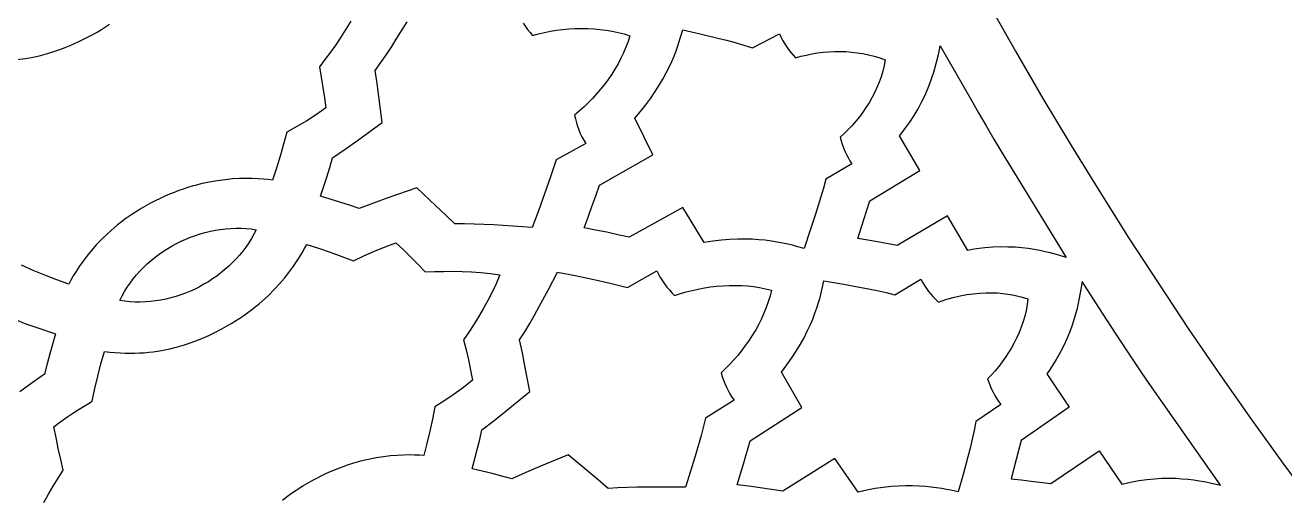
# Model space of a CAD drawing. Extents: x -550 to 550, y -550 to 550.
# Drawn here: x -385.5 to -286.9, y -211.7 to -174.7 of the extents above; entities that cross this region are included whole.
import ezdxf

# ---------------------------------------------------------------- set-up
doc = ezdxf.new("R2010")
doc.units = 0
doc.layers.add('LAYER_1', color=18, linetype='CONTINUOUS')
doc.layers.add('LAYER_10', color=4, linetype='CONTINUOUS')

msp = doc.modelspace()

# ---------------------------------------------------------------- linework, layer by layer
at = {"layer": 'LAYER_1'}
msp.add_lwpolyline([(0, 549.9999999999998, 0.4142135623730951), (-550, -4.34e-14, 0.4142135623730951), (0, -549.9999999999998, 0.4142135623730951), (550, -4.34e-14, 0.4142135623730951)], format="xyb", close=True, dxfattribs=at)
for points in [[(-360.0127968013018, -174.3617121969634), (-360.3892481840137, -174.9945818401362), (-360.7806310874415, -175.6101576582861), (-361.1855953832594, -176.2105170452122), (-361.6027909431418, -176.7977373947137), (-362.0308676387628, -177.3738961005902), (-362.4684753417969, -177.9410705566406), (-362.3240788044614, -178.7418833796362), (-362.1909242045195, -179.5447224191425), (-362.0689588084704, -180.3493396533744), (-361.9581298828125, -181.1554870605469), (-362.7027791571782, -181.6657435675228), (-363.463585060717, -182.1524210546114), (-364.239378829405, -182.6148365617576), (-365.0289916992188, -183.0523071289062), (-365.280678791103, -183.9968242059352), (-365.5514136706053, -184.9362322248736), (-365.8382431674418, -185.8709488139924), (-366.1382141113281, -186.8013916015625), (-366.4766342139939, -186.7609748464585), (-366.8546727108867, -186.7246738536496), (-367.2705794481199, -186.6956563850114), (-367.722604271807, -186.6770902024189), (-368.2089970280616, -186.6721430677477), (-368.728007562997, -186.683982742873), (-369.2778857227268, -186.7157769896701), (-369.8568813533644, -186.7706935700144), (-370.4632443010233, -186.8519002457812), (-371.0952244118171, -186.9625647788459), (-371.7510715318591, -187.1058549310839), (-372.0873982972588, -187.1907245399788), (-372.429035507263, -187.2849384643703), (-372.775764392636, -187.3888926744927), (-373.127366184142, -187.5029831405806), (-373.4836221125453, -187.6276058328682), (-373.8443134086099, -187.76315672159), (-374.2092213031, -187.9100317769805), (-374.57812702678, -188.068626969274), (-374.9508118104137, -188.239338268705), (-375.3270568847656, -188.4225616455078), (-375.7015737071362, -188.616428579687), (-376.0637381481652, -188.815198321242), (-376.4137346485455, -189.0184447888558), (-376.7517476489703, -189.2257419012116), (-377.0779615901325, -189.4366635769926), (-377.3925609127252, -189.6507837348819), (-377.6957300574414, -189.8676762935627), (-377.9876534649742, -190.0869151717181), (-378.2685155760165, -190.3080742880313), (-378.5385008312613, -190.5307275611854), (-379.0465785371308, -190.9788122527488), (-379.5133621081268, -191.4277605958737), (-379.9403270697935, -191.8741639400252), (-380.3289489476753, -192.3146136346684), (-380.6807032673161, -192.7457010292686), (-380.9970655542603, -193.1640174732909), (-381.279511334052, -193.5661543162005), (-381.5295161322355, -193.9487029074626), (-381.7485554743548, -194.3082545965424), (-381.9381048859543, -194.641400732905), (-382.0996398925781, -194.9447326660156), (-383.0355407111133, -194.6105160769457), (-383.9620160360041, -194.2500384449646), (-384.879193547971, -193.8661918285383), (-385.7872009277344, -193.4618682861328)], [(-346.5071336856372, -174.5287920049487), (-346.3400286339657, -174.7781853228045), (-346.1616478206251, -175.0192350109446), (-345.9725782639867, -175.2511246247812), (-345.7734069824219, -175.4730377197266), (-345.3109314250266, -175.3525508985287), (-344.8420921859292, -175.2462651248067), (-344.3678563671629, -175.1546215003796), (-343.8891910707608, -175.0780611270665), (-343.4070633987563, -175.0170251066868), (-342.9224404531825, -174.9719545410595), (-342.4362893360726, -174.9432905320038), (-341.9495771494597, -174.9314741813388), (-341.4632709953773, -174.9369465908838), (-340.9783379758583, -174.9601488624579), (-340.4957451929361, -175.0015220978803), (-340.0164597486437, -175.06150739897), (-339.5414487450145, -175.1405458675464), (-339.0716792840815, -175.2390786054285), (-338.6081184678782, -175.3575467144356), (-338.1517333984375, -175.4963912963867), (-338.2966565965277, -175.9486284785584), (-338.4628374966726, -176.3949997797178), (-338.6493191995347, -176.8349629027695), (-338.855144805777, -177.2679755506179), (-339.079357416062, -177.6934954261677), (-339.3210001310524, -178.1109802323235), (-339.5791160514108, -178.5198876719898), (-339.8527482778002, -178.9196754480711), (-340.140939910883, -179.3098012634721), (-340.442734051322, -179.6897228210972), (-340.7571737997799, -180.058897823851), (-341.0833022569194, -180.4167839746382), (-341.4201625234031, -180.7628389763632), (-341.7667976998938, -181.0965205319306), (-342.1222508870542, -181.417286344245), (-342.4855651855469, -181.7245941162109), (-342.4227026769984, -182.016595870802), (-342.3459302365326, -182.3063039581858), (-342.2555374801159, -182.5927581323481), (-342.1518140237141, -182.8749981472746), (-342.0350494832933, -183.1520637569509), (-341.9055334748197, -183.4229947153628), (-341.7635556142593, -183.6868307764959), (-341.6094055175781, -183.9426116943359), (-343.9188232421875, -185.2151947021484), (-344.3659077243417, -186.5484389358479), (-344.8338636836327, -187.8746486146111), (-345.3185578450526, -189.1949380998384), (-345.8158569335938, -190.5104217529297), (-347.327369353177, -190.406320400018), (-348.8399852737351, -190.3142734784949), (-349.5966357287796, -190.2783834582269), (-350.3534764773476, -190.2522426802732), (-351.110478992199, -190.2380963561231), (-351.8676147460938, -190.2381896972656), (-352.5972894408998, -189.5185947247896), (-353.3407125539482, -188.8130057512886), (-354.8401489257812, -187.4148254394531), (-357.1025053119157, -188.1970408472619), (-358.2293381129681, -188.600062284023), (-359.3483276367188, -189.0239410400391), (-360.0999333712391, -188.7671672542661), (-360.8575745246679, -188.5280796837913), (-362.3798370361328, -188.0703277587891), (-361.8941592686645, -186.5704870727674), (-361.661795605221, -185.817603495078), (-361.4475708007812, -185.0595855712891), (-360.4591921720133, -184.3898215080357), (-359.4833780262359, -183.7016123946318), (-357.5462646484375, -182.3043365478516), (-357.8042222304737, -180.2617354619167), (-357.9399333033958, -179.2414302482326), (-358.0948791503906, -178.2240142822266), (-357.6543542998622, -177.6034713099695), (-357.2249793850716, -176.9751250386195), (-356.8053118160016, -176.3400733789487), (-356.3939090026351, -175.6994142417295), (-355.5901272829435, -174.4056651777345)], [(-386.127555108226, -177.3684942596458), (-385.4887692107937, -177.280445688012), (-384.8828617316674, -177.1693383346928), (-384.310677737321, -177.0394438323722), (-383.7730622942289, -176.8950338137344), (-383.2708604688653, -176.7403799114634), (-382.8049173277042, -176.5797537582431), (-382.37607793722, -176.4174269867577), (-381.9851873638868, -176.2576712296911), (-381.3206329345703, -175.9629592895508), (-380.9411720238929, -175.7823183481813), (-380.5737133212725, -175.5966906358002), (-380.2180866178734, -175.4064921521334), (-379.8741217048596, -175.2121388969068), (-379.5416483733958, -175.0140468698465), (-379.220496414646, -174.8126320706785), (-378.9104956197748, -174.6083104991286)], [(-384.0477918334317, -212.0382925778075), (-383.6914474974081, -211.3885338409348), (-383.3186292405303, -210.753358944623), (-382.9308143168624, -210.1308155744554), (-382.5294799804688, -209.5189514160156), (-382.7284706086567, -208.6691590444593), (-382.9159400093722, -207.8166686363163), (-383.091820020636, -206.9617124402885), (-383.2560424804688, -206.1045227050781), (-382.896105201894, -205.8320717971559), (-382.5313421013431, -205.5657831235396), (-382.1619319839878, -205.3057471449691), (-381.7880536550003, -205.0520543221847), (-381.4098859195529, -204.8047951159265), (-381.0276075828177, -204.5640599869347), (-380.6413974499666, -204.3299393959495), (-380.2514343261719, -204.1025238037109), (-380.048490354289, -203.1232806514365), (-379.823518247258, -202.1486038247275), (-379.5767711474574, -201.1792073000103), (-379.3085021972656, -200.2158050537109), (-378.8916873589791, -200.26694188834), (-378.4824830971359, -200.3058383617902), (-378.0809624409457, -200.3330323085454), (-377.6871984196185, -200.3490615630896), (-377.3012640623643, -200.3544639599066), (-376.9232323983927, -200.3497773334803), (-376.5531764569137, -200.3355395182947), (-376.1911692671374, -200.3122883488335), (-375.8372838582733, -200.2805616595807), (-375.4915932595316, -200.2408972850202), (-375.1541705001219, -200.1938330596358), (-374.8250886092544, -200.1399068179115), (-374.1922395499848, -200.0136196233786), (-373.5936303154019, -199.8663383772927), (-373.0298451391848, -199.7023657555247), (-372.5014682550125, -199.5260044339458), (-372.0090838965639, -199.3415570884271), (-371.5532762975183, -199.1533263948398), (-371.1346296915546, -198.965615029055), (-370.7537283123518, -198.7827256669438), (-370.1074981689453, -198.4486236572266), (-369.7398282389851, -198.2457779581138), (-369.3844290442529, -198.0386703060994), (-369.0411060904908, -197.8277056672637), (-368.7096648834411, -197.6132890076868), (-368.3899109288458, -197.3958252934489), (-368.0816497324472, -197.1757194906303), (-367.7846867999874, -196.9533765653112), (-367.4988276372086, -196.7292014835718), (-367.2238777498529, -196.5035992114923), (-366.9596426436625, -196.2769747151529), (-366.4625387977466, -195.8222789140154), (-366.0059601453978, -195.368353808801), (-365.5883507325539, -194.9184391281514), (-365.2081546051519, -194.4757746007085), (-364.8638158091294, -194.0435999551138), (-364.5537783904236, -193.6251549200092), (-364.2764863949718, -193.2236792240362), (-364.0303838687116, -192.8424125958368), (-363.8139148575802, -192.4845947640526), (-363.6255234075149, -192.1534654573254), (-363.4636535644531, -191.8522644042969), (-362.5363776797812, -192.1420126942287), (-361.614758134578, -192.4498772328068), (-360.6994420782382, -192.7759710321787), (-359.7910766601562, -193.1204071044922), (-358.9799274155732, -192.7270734804753), (-358.1563309736174, -192.3594047636611), (-357.32150935247, -192.0180006144792), (-356.4766845703125, -191.7034606933594), (-355.8912457420547, -192.2637029119911), (-355.3136349116447, -192.8321264155618), (-354.7440854706273, -193.40862382683), (-354.1828308105469, -193.9930877685547), (-353.4641879728831, -193.9629244921784), (-352.7437189248791, -193.9445550569606), (-352.0204375473073, -193.9404278039898), (-351.2933577209402, -193.9529910743545), (-350.5614933265502, -193.9846932091432), (-349.8238582449101, -194.0379825494442), (-349.0794663567921, -194.1153074363461), (-348.3273315429688, -194.2191162109375), (-348.6278286777035, -194.9114586716089), (-348.9472718892149, -195.583472337353), (-349.2841818258518, -196.2371459344591), (-349.6370791359627, -196.8744681892165), (-350.0044844678968, -197.4974278279146), (-350.3849184700027, -198.1080135768428), (-350.7769017906292, -198.7082141622904), (-351.178955078125, -199.3000183105469), (-350.9848324919367, -200.089562535515), (-350.8018658449183, -200.8818485860733), (-350.6299993564955, -201.6766193096595), (-350.4691772460938, -202.4736175537109), (-351.1817554767921, -203.0273472077422), (-351.9118524835961, -203.5585328749419), (-352.6583590640319, -204.0663992177078), (-353.420166015625, -204.5501708984375), (-353.6123014496552, -205.5083752948884), (-353.8235730160718, -206.4627377347734), (-354.0534932551165, -207.4127935326135), (-354.3015747070312, -208.3580780029297), (-354.6417202073299, -208.3363221109953), (-355.0212024670108, -208.3214707018453), (-355.4380814326335, -208.3165376082283), (-355.8904170507579, -208.324536662893), (-356.3762692679438, -208.3484816985881), (-356.8936980307509, -208.3913865480624), (-357.4407632857389, -208.4562650440645), (-358.0155249794675, -208.5461310193431), (-358.6160430584966, -208.6639983066469), (-359.240377469386, -208.8128807387247), (-359.8865881586953, -208.9957921483252), (-360.2172908410573, -209.1009505424303), (-360.5527350729843, -209.2157463681969), (-360.8926783477962, -209.3405563547185), (-361.2368781588128, -209.4757572310887), (-361.5850919993543, -209.6217257264011), (-361.9370773627406, -209.7788385697492), (-362.2925917422916, -209.9474724902267), (-362.6513926313273, -210.1280042169271), (-363.0132375231677, -210.320810478944), (-363.3778839111328, -210.5262680053711), (-363.7400578001967, -210.7421628825083), (-364.0895585134771, -210.9622367352881), (-364.4266008483671, -211.1860729216941), (-364.7513996022597, -211.4132547997102), (-365.0641695725479, -211.6433657273201), (-365.3651255566249, -211.8759890625075)], [(-386.2286376953125, -197.7472534179688), (-385.4608236498181, -198.0408534495225), (-384.6854927145347, -198.3147526783166), (-383.1251678466797, -198.8367691040039), (-383.5791387790479, -200.4041704968829), (-383.7926465031125, -201.1912579505779), (-383.9854736328125, -201.9833984375), (-384.9633034264649, -202.6753955635782), (-385.9262259451313, -203.3883311692394)]]:
    msp.add_lwpolyline(points, dxfattribs=at)
for points in [[(-341.7361450195312, -190.5440139770508), (-341.4245813643872, -189.7089695038509), (-341.1221561925163, -188.8706575455029), (-340.8280880440161, -188.0294528037833), (-340.5415954589844, -187.1857299804688), (-336.3466186523438, -184.8274078369141), (-337.7766418457031, -181.9522857666016), (-337.3174391601095, -181.4246520414919), (-336.8969230036608, -180.9015080113579), (-336.5132045472719, -180.3846064931612), (-336.1643949618577, -179.8757003038639), (-335.8486054183331, -179.3765422604276), (-335.563947087613, -178.8888851798142), (-335.3085311406122, -178.4144818789856), (-335.0804687482458, -177.9550851749037), (-334.8778710814286, -177.5124478845302), (-334.6988493110755, -177.0883228248269), (-334.5415146081014, -176.6844628127558), (-334.4039781434212, -176.3026206652787), (-334.1807446126021, -175.6120012319538), (-334.0140380859375, -175.0304870605469), (-332.6384880933371, -175.3490935197759), (-331.2662323038896, -175.6827010961227), (-330.5825542918911, -175.8587429992469), (-329.9011572985325, -176.0428704168886), (-329.2225271464308, -176.2365284274604), (-328.5471496582031, -176.441162109375), (-326.4466552734375, -175.3407135009766), (-326.3268081411742, -175.5988554523401), (-326.1949277287987, -175.8520104870142), (-326.0515185514282, -176.0994887727541), (-325.8970851241797, -176.3406004773148), (-325.7321319621705, -176.5746557684514), (-325.5571635805177, -176.8009648139189), (-325.3726844943385, -177.0188377814725), (-325.17919921875, -177.2275848388672), (-324.7602571132382, -177.1113702442184), (-324.33491443505, -177.0095203149953), (-323.9039605755379, -176.9225730463781), (-323.4681849260545, -176.8510664335472), (-323.0283768779522, -176.795538471683), (-322.5853258225835, -176.7565271559659), (-322.1398211513009, -176.7345704815762), (-321.6926522554569, -176.7302064436943), (-321.2446085264041, -176.7439730375005), (-320.796479355495, -176.7764082581753), (-320.3490541340819, -176.8280501008988), (-319.9031222535176, -176.8994365608517), (-319.4594731051544, -176.9911056332141), (-319.0188960803449, -177.1035953131664), (-318.5821805704416, -177.2374435958891), (-318.1501159667969, -177.3931884765625), (-318.2398694293597, -177.842072491945), (-318.3514948514718, -178.2833620705891), (-318.4840461496372, -178.7166695323163), (-318.6365772403594, -179.1416071969479), (-318.8081420401424, -179.5577873843054), (-318.9977944654901, -179.9648224142101), (-319.2045884329061, -180.3623246064835), (-319.4275778588944, -180.7499062809469), (-319.6658166599588, -181.1271797574217), (-319.918358752603, -181.4937573557293), (-320.184258053331, -181.8492513956912), (-320.4625684786464, -182.1932741971287), (-320.7523439450531, -182.5254380798631), (-321.052638369055, -182.845355363716), (-321.3625056671558, -183.1526383685086), (-321.6809997558594, -183.4468994140625), (-321.608142584724, -183.7224151954377), (-321.5228222994849, -183.9952314885086), (-321.4253326467159, -184.2645474696952), (-321.3159673729907, -184.5295623154178), (-321.1950202248828, -184.7894752020964), (-321.062784948966, -185.0434853061513), (-320.9195552918138, -185.2907918040026), (-320.765625, -185.5305938720703), (-322.80615234375, -186.7391357421875), (-322.9924354224836, -187.4235478301048), (-323.1899800441882, -188.1047977061471), (-323.3970464332805, -188.7833334989706), (-323.6118948141772, -189.4596033372316), (-324.0579784490501, -190.8071376646905), (-324.5143127441406, -192.1509857177734), (-325.0939372449049, -191.9877703126025), (-325.4296179820523, -191.9007242220738), (-325.7952320228113, -191.813489826604), (-326.1902951015077, -191.7286450914592), (-326.6143229524678, -191.648767981905), (-327.0668313100173, -191.5764364632074), (-327.5473359084824, -191.5142285006323), (-328.055352482189, -191.4647220594455), (-328.5903967654631, -191.4304951049129), (-329.1519844926307, -191.4141256023004), (-329.7396313980178, -191.4181915168737), (-330.3528532159504, -191.4452708138989), (-330.9911656807545, -191.4979414586417), (-331.6540845267562, -191.578781416368), (-332.3411254882812, -191.6903686523438), (-334.0019226074219, -188.9432220458984), (-338.2123718261719, -191.2715148925781), (-339.0904917651926, -191.0767955254539), (-339.9704766089363, -190.8902527311403), (-340.8523523596377, -190.7124657886638)], [(-320.2917022705078, -191.3666381835938), (-319.8211042850273, -189.8971638016623), (-319.3656005859375, -188.4231872558594), (-315.44580078125, -186.0566711425781), (-317.0417785644531, -183.3416442871094), (-316.8246780029154, -183.0704336874253), (-316.6181273010779, -182.8001843035905), (-316.2354787771346, -182.2634922012486), (-315.8914395938853, -181.7334140156426), (-315.5836163525921, -181.2117957823315), (-315.3096156545172, -180.7004835368743), (-315.0670441009227, -180.20132331483), (-314.8535082930707, -179.7161611517576), (-314.6666148322232, -179.2468430832161), (-314.5039703196425, -178.7952151447645), (-314.3631813565906, -178.3631233719619), (-314.2418545443296, -177.9524138003673), (-314.1375964841217, -177.5649324655395), (-313.9707130249133, -176.8670386484209), (-313.8433837890625, -176.2842102050781), (-312.654759587127, -178.3811152504884), (-311.466002676586, -180.4781643272945), (-310.8664805066749, -181.5237087487175), (-310.260812420916, -182.5656482234855), (-309.6469608397441, -183.602769100097), (-309.0228881835938, -184.6338577270508), (-303.9844055175781, -192.8545837402344), (-304.554885342742, -192.6884418933771), (-305.2450590161567, -192.5022956810569), (-305.6338070308868, -192.4091993067491), (-306.0510096895942, -192.3200758837566), (-306.4961773862502, -192.2379167596398), (-306.9688205148265, -192.165713281959), (-307.4684494692943, -192.1064567982746), (-307.9945746436254, -192.063138656147), (-308.546706431791, -192.0387502031365), (-309.1243552277627, -192.0362827868035), (-309.7270314255121, -192.0587277547083), (-310.3542454190105, -192.1090764544113), (-311.0055076022295, -192.1903202334727), (-311.3400037631003, -192.2434625738755), (-311.6803283691406, -192.3054504394531), (-313.2908935546875, -189.5986175537109), (-317.2315979003906, -191.9284973144531), (-318.7591234543239, -191.6345832011278), (-319.5246488595193, -191.4965213781451)], [(-378.0929260253906, -196.2251281738281), (-377.9179485432181, -195.8714674749129), (-377.7251074414529, -195.525167051014), (-377.5152952069176, -195.1867802801822), (-377.2894043264344, -194.8568605404685), (-377.048327286826, -194.5359612099239), (-376.7929565749146, -194.2246356665993), (-376.5241846775228, -193.9234372885456), (-376.2429040814731, -193.6329194538138), (-375.9500072735877, -193.3536355404548), (-375.6463867406892, -193.0861389265196), (-375.3329349696, -192.8309829900591), (-375.0105444471424, -192.5887211091242), (-374.680107660139, -192.3599066617659), (-374.3425170954123, -192.1450930260352), (-373.9986652397845, -191.944833579983), (-373.6494445800781, -191.7596817016602), (-373.2939405537397, -191.5829860931181), (-372.9296744732842, -191.4192738111923), (-372.5575430265558, -191.2688866729009), (-372.1784429013989, -191.1321664952615), (-371.7932707856577, -191.0094550952921), (-371.4029233671767, -190.9010942900106), (-371.0082973338, -190.8074258964349), (-370.6102893733722, -190.7287917315829), (-370.2097961737373, -190.6655336124724), (-369.8077144227399, -190.6179933561213), (-369.4049408082241, -190.5865127795476), (-369.0023720180344, -190.5714336997691), (-368.600904740015, -190.5730979338036), (-368.2014356620102, -190.5918472986692), (-367.8048614718644, -190.6280236113837), (-367.4120788574219, -190.6819686889648), (-367.5912659326016, -191.0334940446965), (-367.7874232441276, -191.3778334970865), (-367.9997294703586, -191.7144573125302), (-368.2273632896535, -192.0428357574231), (-368.4695033803707, -192.3624390981608), (-368.7253284208691, -192.6727376011386), (-368.9940170895075, -192.9732015327521), (-369.2747480646443, -193.2633011593967), (-369.5667000246385, -193.542506747468), (-369.8690516478488, -193.8102885633614), (-370.1809816126337, -194.0661168734724), (-370.5016685973521, -194.3094619441964), (-370.8302912803627, -194.539794041929), (-371.1660283400241, -194.7565834330656), (-371.5080584546951, -194.9593003840017), (-371.8555603027344, -195.1474151611328), (-372.2096228021785, -195.3272345021733), (-372.5729177264607, -195.4938555925465), (-372.9444887804934, -195.6468934208883), (-373.3233796691891, -195.7859629758347), (-373.7086340974602, -195.9106792460215), (-374.0992957702193, -196.0206572200848), (-374.4944083923789, -196.1155118866604), (-374.8930156688513, -196.1948582343844), (-375.2941613045491, -196.2583112518926), (-375.6968890043847, -196.305485927821), (-376.1002424732706, -196.3359972508055), (-376.5032654161192, -196.3494602094821), (-376.9050015378431, -196.3454897924868), (-377.3044945433546, -196.3237009884553), (-377.7007881375663, -196.2837087860238)], [(-350.4941864013672, -209.4117126464844), (-350.1027184765816, -207.8824454810504), (-349.9143492038828, -207.116222339698), (-349.7379150390625, -206.3472900390625), (-348.7872774792986, -205.6171153540059), (-347.8502188041855, -204.8693496523683), (-345.9917602539062, -203.3539428710938), (-346.3728324120751, -201.3319183262794), (-346.5721598600142, -200.3227353605319), (-346.7905883789062, -199.3176574707031), (-346.3888702378343, -198.6725081150769), (-345.9988099748211, -198.0202095356926), (-345.6188870791239, -197.3617791526793), (-345.2475810399996, -196.6982343861661), (-344.5247374884986, -195.3598713831562), (-343.818115234375, -194.0132598876953), (-342.4435462524426, -194.2787970690235), (-341.0729565252894, -194.5649551423342), (-339.706911789886, -194.8720261474076), (-338.3459777832031, -195.2003021240234), (-336.0496520996094, -193.9049377441406), (-335.9164807587115, -194.171812449748), (-335.770016561375, -194.4327554885653), (-335.6109005494601, -194.6869917823258), (-335.4397737648275, -194.9337462527627), (-335.2572772493374, -195.1722438216091), (-335.0640520448506, -195.4017094105982), (-334.8607391932273, -195.6213679414633), (-334.6479797363281, -195.8304443359375), (-334.1949449183684, -195.6830393411628), (-333.7347275975893, -195.5497257433188), (-333.2682622368882, -195.430946485572), (-332.7964832991626, -195.3271445110894), (-332.3203252473099, -195.2387627630378), (-331.8407225442276, -195.1662441845838), (-331.3586096528129, -195.1100317188944), (-330.8749210359634, -195.0705683091361), (-330.3905911565765, -195.048296898476), (-329.9065544775495, -195.0436604300806), (-329.42374546178, -195.0571018471169), (-328.9430985721652, -195.0890640927515), (-328.4655482716028, -195.1399901101513), (-327.99202902299, -195.210322842483), (-327.5234752892243, -195.3005052329135), (-327.0608215332031, -195.4109802246094), (-327.1776326263686, -195.8706857187752), (-327.3160635595494, -196.325826641238), (-327.4751882155554, -196.7758016350631), (-327.6540804771965, -197.220009343316), (-327.8518142272826, -197.6578484090622), (-328.0674633486235, -198.0887174753672), (-328.300101724029, -198.5120151852965), (-328.5488032363091, -198.9271401819154), (-328.8126417682737, -199.3334911082896), (-329.0906912027326, -199.7304666074845), (-329.3820254224956, -200.1174653225655), (-329.6857183103727, -200.4938858965982), (-330.0008437491736, -200.8591269726479), (-330.3264756217084, -201.2125871937803), (-330.6616878107868, -201.5536652030607), (-331.0055541992188, -201.8817596435547), (-330.9245700976915, -202.1691588258724), (-330.8298275576071, -202.4533921471516), (-330.7216802116042, -202.7335199487732), (-330.600481692321, -203.0086025721182), (-330.4665856323962, -203.2777003585676), (-330.3203456644682, -203.5398736495022), (-330.1621154211754, -203.7941827863033), (-329.9922485351562, -204.0396881103516), (-332.2212829589844, -205.4481048583984), (-332.5844718248937, -206.8066258484947), (-332.9686280755687, -208.1595372438571), (-333.3732310306469, -209.5064867799863), (-333.7977600097656, -210.8471221923828), (-335.3124145719341, -210.8274191453589), (-336.8275417200716, -210.8260151927507), (-337.584851651083, -210.8367238536072), (-338.3417626932319, -210.8574654601734), (-339.0981025013999, -210.890059403151), (-339.8536987304688, -210.9363250732422), (-340.6276401408091, -210.2631551237135), (-341.4144127319006, -209.6048064611024), (-342.9996948242188, -208.3018493652344), (-345.2120814684265, -209.2185505741309), (-346.3132257096825, -209.6885296583219), (-347.4053039550781, -210.1788330078125), (-348.1723847491115, -209.968332300293), (-348.9444046404744, -209.775843417309)], [(-329.740234375, -210.6473236083984), (-329.2204764093992, -208.9308293162861), (-328.7237854003906, -207.2078704833984), (-324.6776428222656, -204.6030883789062), (-326.2852783203125, -201.8236541748047), (-325.859144778068, -201.2701999514916), (-325.4713828931875, -200.7234894595596), (-325.1199975357521, -200.1851627995993), (-324.8029935758429, -199.6568600722011), (-324.5183758835408, -199.1402213779558), (-324.2641493289266, -198.6368868174538), (-324.0383187820814, -198.1484964912858), (-323.8388891130861, -197.6766905000421), (-323.6638651920217, -197.2231089443135), (-323.5112518889692, -196.7893919246906), (-323.3790540740095, -196.3771795417638), (-323.2652766172237, -195.9881118961237), (-323.0850022584972, -195.2859712190661), (-322.9544677734375, -194.6960906982422), (-321.5599390221503, -194.930344533108), (-320.1677871814953, -195.1798028183101), (-319.4735904968161, -195.3139006619927), (-318.7811735127881, -195.456200056906), (-318.0909313870758, -195.608167815932), (-317.4032592773438, -195.7712707519531), (-315.3722839355469, -194.5472106933594), (-315.2364033043184, -194.7973862141437), (-315.0888219352221, -195.0418228053934), (-314.9300895620954, -195.2798673250423), (-314.7607559187756, -195.510866631024), (-314.5813707391001, -195.7341675812722), (-314.3924837569062, -195.9491170337206), (-314.1946447060312, -196.155061846303), (-313.9884033203125, -196.3513488769531), (-313.4068423479141, -196.1553452194044), (-312.8403515023192, -195.9936438718256), (-312.2898062450672, -195.8640615437043), (-311.7560820376975, -195.7644149445285), (-311.2400543417497, -195.692520783786), (-310.7425986187629, -195.6461957709645), (-310.2645903302767, -195.6232566155518), (-309.8069049378305, -195.6215200270357), (-309.3704179029637, -195.6388027149041), (-308.9560046872157, -195.6729213886448), (-308.5645407521259, -195.7216927577455), (-308.1969015592338, -195.782933531694), (-307.8539625700786, -195.8544604199782), (-307.5365992462, -195.9340901320859), (-307.2456870491371, -196.0196393775047), (-306.9821014404297, -196.1089248657227), (-307.0440134692128, -196.5619051300916), (-307.128275540409, -197.0086353843204), (-307.2339610544331, -197.4486703809238), (-307.3601434116991, -197.8815648724166), (-307.5058960126219, -198.3068736113136), (-307.6702922576156, -198.7241513501298), (-307.8524055470951, -199.13295284138), (-308.0513092814747, -199.532832837579), (-308.266076861169, -199.9233460912416), (-308.4957816865924, -200.3040473548828), (-308.7394971581594, -200.6744913810172), (-308.9962966762845, -201.0342329221599), (-309.2652536413823, -201.3828267308256), (-309.5454414538672, -201.7198275595292), (-309.8359335141537, -202.0447901607855), (-310.1358032226562, -202.3572692871094), (-310.0458727290395, -202.6275911752662), (-309.9436549291221, -202.8944316212987), (-309.8294977189345, -203.1570110515081), (-309.7037489945068, -203.4145498921953), (-309.5667566518692, -203.6662685696612), (-309.4188685870521, -203.911387510207), (-309.2604326960856, -204.1491271401337), (-309.091796875, -204.3787078857422), (-311.0563354492188, -205.7070770263672), (-311.1999108147775, -206.4012387537024), (-311.3546212361333, -207.0930276690494), (-311.5189774124967, -207.7827052059496), (-311.6914900430784, -208.4705327979443), (-312.0550274637382, -209.8416838813826), (-312.4333190917969, -211.2085723876953), (-313.0214951848249, -211.0776736048694), (-313.3618637963601, -211.0101335455116), (-313.7322203540763, -210.9445380723784), (-314.1319155350983, -210.8833909591106), (-314.5603000165511, -210.8291959793494), (-315.0167244755596, -210.7844569067354), (-315.5005395892488, -210.7516775149096), (-316.0110960347438, -210.7333615775129), (-316.5477444891694, -210.7320128681862), (-317.1098356296507, -210.7501351605704), (-317.6967201333126, -210.7902322283063), (-318.3077486772801, -210.854807845035), (-318.9422719386781, -210.9463657843972), (-319.5996405946316, -211.0674098200339), (-320.2792053222656, -211.2204437255859), (-322.109375, -208.5828247070312), (-326.1732482910156, -211.1588897705078), (-327.0629485903024, -211.0179607025809), (-327.9540178028166, -210.885333641193), (-328.8464487804264, -210.7615931039352)], [(-308.2855987548828, -210.1869430541992), (-307.5109152046761, -210.2698455479691), (-306.737253064011, -210.3609916643516), (-305.1923522949219, -210.5612335205078), (-301.3978576660156, -207.9997253417969), (-299.6206665039062, -210.6000366210938), (-299.2842171236033, -210.5175632786802), (-298.9530627589154, -210.4442647978645), (-298.3069730774422, -210.3237155598118), (-297.6830654616019, -210.2354351845067), (-297.0820079135095, -210.1764699495201), (-296.5044684352802, -210.143866132423), (-295.9511150290289, -210.1346700107863), (-295.4226156968707, -210.145927862181), (-294.9196384409207, -210.174685964178), (-294.4428512632941, -210.2179905943482), (-293.9929221661057, -210.2728880302627), (-293.5705191514708, -210.3364245494923), (-293.1763102215043, -210.4056464296081), (-292.4751466240373, -210.5493313827819), (-291.894775390625, -210.6803131103516), (-297.4392242431641, -202.7920227050781), (-298.1203389054635, -201.7976344047345), (-298.7924423785876, -200.7972175722856), (-300.1175136631047, -198.7836097406154), (-301.4302339083059, -196.7618220691551), (-302.7463989257812, -194.7424774169922), (-302.8376013422318, -195.3312211538922), (-302.9612638392603, -196.0371093360882), (-303.0415216063885, -196.4297339520508), (-303.1373991797382, -196.8465463087914), (-303.2513981546681, -197.2858469494617), (-303.3860201265371, -197.7459364172129), (-303.5437666907044, -198.2251152551965), (-303.7271394425287, -198.7216840065639), (-303.9386399773692, -199.2339432144664), (-304.1807698905845, -199.7601934220554), (-304.4560307775339, -200.2987351724823), (-304.7669242335761, -200.8478690088986), (-305.1159518540701, -201.4058954744556), (-305.3055477245363, -201.6877123628967), (-305.505615234375, -201.9711151123047), (-303.7422790527344, -204.5806121826172), (-307.5132141113281, -207.1771850585938), (-307.8916517742231, -208.6838817673219)]]:
    msp.add_lwpolyline(points, close=True, dxfattribs=at)
at = {"layer": 'LAYER_10'}
for points in [[(-485, 0, 0.4142135623730952), (0, -484.9999999999998, 0.4142135623730952), (485, 0, 0.4142135623730954), (0, 484.9999999999998, 0.4142135623730952)], [(355, -1.37561e-11, 0.4142135623730731), (1.37561e-11, 354.9999999999998, 0.4142135623730953), (-355, -1.705e-13, 0.4142135623730894), (-3.5811e-12, -354.9999999999998, 0.4142135623730726)]]:
    msp.add_lwpolyline(points, format="xyb", close=True, dxfattribs=at)

doc.saveas('drawing.dxf')
